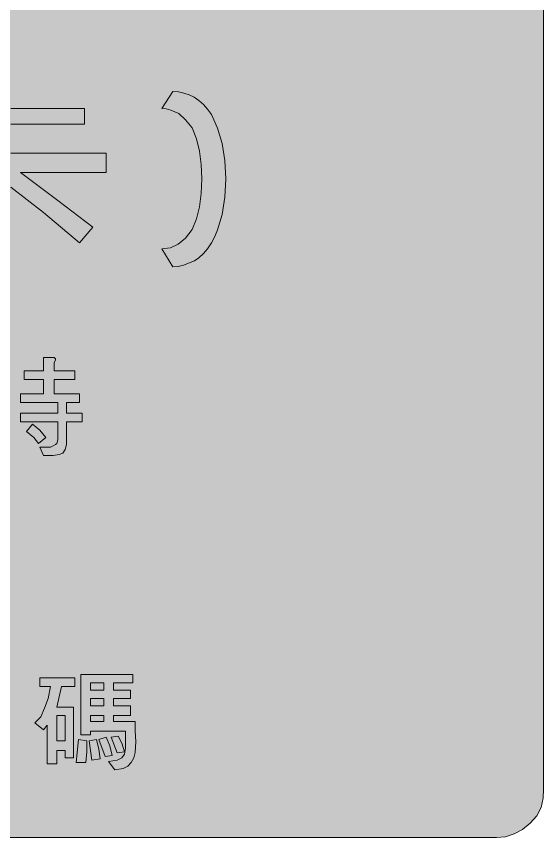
# Model space of a CAD drawing. Header units: metres. Extents: x 10 to 559, y 12 to 260.
# Drawn here: x 480.7 to 559.3, y 12.1 to 134.3 of the extents above; entities that cross this region are included whole.
import ezdxf

# ---------------------------------------------------------------- set-up
doc = ezdxf.new("R2010")
doc.units = ezdxf.units.M
doc.layers.add('FILL_BLUE_0000FF', color=7, linetype='Continuous', true_color=0x0000ff)
doc.layers.add('FILL_WHITE_FFFFFF', color=7, linetype='Continuous', true_color=0xffffff)

msp = doc.modelspace()

# ---------------------------------------------------------------- hatches: boundary and pattern name
at = {"layer": 'FILL_BLUE_0000FF', "true_color": 0x0000ff}
h = msp.add_hatch(color=7, dxfattribs=at)
h.dxf.hatch_style = 1
h.paths.add_polyline_path([(553.58, 259.97), (554.9, 259.58), (556.14, 258.96), (557.28, 258.12), (558.12, 256.98), (558.74, 255.73), (559.13, 254.42), (559.26, 253.08), (559.26, 19.26), (559.22, 17.91), (558.9, 16.56), (558.23, 15.32), (557.28, 14.22), (556.14, 13.27), (554.9, 12.6), (553.58, 12.19), (552.24, 12.06), (17.28, 12.06), (15.94, 12.19), (14.63, 12.6), (13.38, 13.27), (12.24, 14.22), (11.3, 15.36), (10.62, 16.6), (10.22, 17.92), (10.08, 19.26), (10.08, 253.08), (10.22, 254.41), (10.62, 255.6), (11.3, 256.93), (12.24, 258.12), (13.34, 259.06), (14.58, 259.74), (15.93, 260.05), (17.28, 260.1), (552.24, 260.1), (553.58, 259.97)])
at = {"layer": 'FILL_WHITE_FFFFFF', "true_color": 0xffffff}
h = msp.add_hatch(color=7, dxfattribs=at)
h.dxf.hatch_style = 1
h.paths.add_polyline_path([(477, 95.94), (477, 111.06), (465.66, 111.06), (465.66, 113.94), (477, 113.94), (477, 126), (479.52, 125.46), (480.24, 125.28), (480.6, 124.92), (480.6, 124.56), (479.88, 124.02), (479.88, 120.6), (490.86, 120.6), (490.86, 118.26), (479.88, 118.26), (479.88, 113.94), (494.1, 113.94), (494.1, 111.06), (481.32, 111.06), (486.9, 106.92), (492.12, 102.96), (490.14, 100.62), (484.74, 105.12), (479.88, 108.9), (479.88, 95.94), (477, 95.94)])
h = msp.add_hatch(color=7, dxfattribs=at)
h.dxf.hatch_style = 1
h.paths.add_polyline_path([(508.25, 112.28), (508, 114.28), (507.56, 116.11), (506.88, 117.72), (505.89, 118.93), (504.9, 119.88), (503.71, 120.37), (503.05, 120.54), (502.38, 120.6), (504, 123.12), (504.86, 123.07), (505.68, 122.91), (506.47, 122.65), (507.22, 122.29), (507.92, 121.81), (508.58, 121.22), (509.2, 120.52), (509.76, 119.7), (510.7, 117.68), (511.38, 115.4), (511.78, 112.89), (511.92, 110.16), (511.78, 107.4), (511.38, 104.85), (510.7, 102.57), (510.27, 101.55), (509.76, 100.62), (509.19, 99.74), (508.57, 99), (507.91, 98.39), (507.24, 97.92), (505.62, 97.27), (504.81, 97.08), (504, 97.02), (502.38, 99.72), (503.67, 99.89), (504.83, 100.42), (505.9, 101.31), (506.88, 102.6), (507.56, 104.19), (508, 105.97), (508.25, 107.97), (508.32, 110.16), (508.25, 112.28)])
h = msp.add_hatch(color=7, dxfattribs=at)
h.dxf.hatch_style = 1
h.paths.add_polyline_path([(484.74, 80.28), (481.86, 80.28), (481.86, 81.54), (484.74, 81.54), (484.74, 83.52), (486.36, 83.52), (486.54, 83.34), (486.54, 83.16), (486.36, 82.8), (486.36, 81.54), (489.42, 81.54), (489.42, 80.28), (486.36, 80.28), (486.36, 78.12), (490.14, 78.12), (490.14, 76.86), (488.16, 76.86), (488.16, 75.24), (490.5, 75.24), (490.5, 73.98), (488.16, 73.98), (488.16, 70.56), (487.98, 69.84), (487.62, 69.3), (487.08, 69.12), (486.18, 68.94), (484.74, 68.94), (484.2, 70.2), (485.82, 70.2), (486.18, 70.38), (486.54, 70.56), (486.72, 70.74), (486.9, 71.28), (486.9, 73.98), (481.32, 73.98), (481.32, 75.24), (486.9, 75.24), (486.9, 76.86), (481.32, 76.86), (481.32, 78.12), (484.74, 78.12), (484.74, 80.28)])
h = msp.add_hatch(color=7, dxfattribs=at)
h.dxf.hatch_style = 1
h.paths.add_polyline_path([(484.2, 72.72), (485.1, 71.64), (484.02, 70.74), (483.3, 71.64), (482.22, 72.54), (483.12, 73.62), (484.2, 72.72)])
h = msp.add_hatch(color=7, dxfattribs=at)
h.dxf.hatch_style = 1
h.paths.add_polyline_path([(489.42, 35.82), (489.42, 34.56), (487.44, 34.56), (486.72, 31.5), (489.24, 31.5), (489.24, 23.94), (487.98, 23.94), (487.98, 25.02), (486.72, 25.02), (486.72, 23.04), (485.28, 23.04), (485.28, 28.8), (484.74, 28.08), (483.48, 29.16), (484.38, 30.06), (484.92, 31.32), (485.46, 32.76), (485.82, 34.56), (484.2, 34.56), (484.2, 35.82), (489.42, 35.82)])
h.paths.add_polyline_path([(487.98, 30.24), (486.72, 30.24), (486.72, 26.46), (487.98, 26.46), (487.98, 30.24)], flags=16)
h = msp.add_hatch(color=7, dxfattribs=at)
h.dxf.hatch_style = 1
h.paths.add_polyline_path([(495.18, 34.02), (497.7, 34.02), (497.7, 32.76), (495.18, 32.76), (495.18, 31.68), (497.7, 31.68), (497.7, 30.24), (495.18, 30.24), (495.18, 29.34), (498.42, 29.34), (498.42, 27.9), (498.53, 26.38), (498.41, 24.71), (498.19, 23.93), (497.84, 23.24), (497.32, 22.69), (496.62, 22.32), (495.36, 22.14), (494.46, 23.4), (495.72, 23.58), (496.44, 23.94), (496.8, 24.48), (496.98, 25.38), (496.98, 27.9), (491.76, 27.9), (491.76, 27.36), (490.32, 27.36), (490.32, 36.36), (498.06, 36.36), (498.06, 35.1), (495.18, 35.1), (495.18, 34.02)])
h.paths.add_polyline_path([(491.76, 29.34), (493.74, 29.34), (493.74, 30.24), (491.76, 30.24), (491.76, 29.34)], flags=16)
h.paths.add_polyline_path([(491.76, 35.1), (491.76, 34.02), (493.74, 34.02), (493.74, 35.1), (491.76, 35.1)], flags=16)
h.paths.add_polyline_path([(493.74, 32.76), (491.76, 32.76), (491.76, 31.68), (493.74, 31.68), (493.74, 32.76)], flags=16)
h = msp.add_hatch(color=7, dxfattribs=at)
h.dxf.hatch_style = 1
h.paths.add_polyline_path([(493.02, 26.64), (494.1, 27), (494.64, 25.74), (495, 24.3), (493.92, 24.12), (493.02, 26.64)])
h = msp.add_hatch(color=7, dxfattribs=at)
h.dxf.hatch_style = 1
h.paths.add_polyline_path([(494.82, 27), (495.9, 27.18), (496.44, 26.1), (496.8, 24.84), (495.72, 24.66), (494.82, 27)])
h = msp.add_hatch(color=7, dxfattribs=at)
h.dxf.hatch_style = 1
h.paths.add_polyline_path([(489.96, 26.64), (491.22, 26.46), (491.22, 24.84), (491.04, 23.22), (489.6, 23.22), (489.96, 26.64)])
h = msp.add_hatch(color=7, dxfattribs=at)
h.dxf.hatch_style = 1
h.paths.add_polyline_path([(491.58, 26.46), (492.66, 26.64), (493.02, 25.2), (493.2, 23.76), (491.94, 23.58), (491.58, 26.46)])

# ---------------------------------------------------------------- linework, layer by layer
at = {"layer": 'FILL_BLUE_0000FF', "lineweight": 0, "true_color": 0x0000ff}
msp.add_lwpolyline([(17.28, 260.1), (552.24, 260.1), (553.58, 259.97), (554.9, 259.58), (556.14, 258.96), (557.28, 258.12), (558.12, 256.98), (558.74, 255.73), (559.13, 254.42), (559.26, 253.08), (559.26, 19.26), (559.22, 17.91), (558.9, 16.56), (558.23, 15.32), (557.28, 14.22), (556.14, 13.27), (554.9, 12.6), (553.58, 12.19), (552.24, 12.06), (17.28, 12.06)], dxfattribs=at)
at = {"layer": 'FILL_WHITE_FFFFFF', "lineweight": 0, "true_color": 0xffffff}
for points in [[(508.25, 112.28), (508, 114.28), (507.56, 116.11), (506.88, 117.72), (505.89, 118.93), (504.9, 119.88), (503.71, 120.37), (503.05, 120.54), (502.38, 120.6), (504, 123.12), (504.86, 123.07), (505.68, 122.91), (506.47, 122.65), (507.22, 122.29), (507.92, 121.81), (508.58, 121.22), (509.2, 120.52), (509.76, 119.7), (510.7, 117.68), (511.38, 115.4), (511.78, 112.89), (511.92, 110.16), (511.78, 107.4), (511.38, 104.85), (510.7, 102.57), (510.27, 101.55), (509.76, 100.62), (509.19, 99.74), (508.57, 99), (507.91, 98.39), (507.24, 97.92), (505.62, 97.27), (504.81, 97.08), (504, 97.02), (502.38, 99.72), (503.67, 99.89), (504.83, 100.42), (505.9, 101.31), (506.88, 102.6), (507.56, 104.19), (508, 105.97), (508.25, 107.97), (508.32, 110.16)], [(484.74, 80.28), (481.86, 80.28), (481.86, 81.54), (484.74, 81.54), (484.74, 83.52), (486.36, 83.52), (486.54, 83.34), (486.54, 83.16), (486.36, 82.8), (486.36, 81.54), (489.42, 81.54), (489.42, 80.28), (486.36, 80.28), (486.36, 78.12), (490.14, 78.12), (490.14, 76.86), (488.16, 76.86), (488.16, 75.24), (490.5, 75.24), (490.5, 73.98), (488.16, 73.98), (488.16, 70.56), (487.98, 69.84), (487.62, 69.3), (487.08, 69.12), (486.18, 68.94), (484.74, 68.94), (484.2, 70.2), (485.82, 70.2), (486.18, 70.38), (486.54, 70.56), (486.72, 70.74), (486.9, 71.28), (486.9, 73.98), (481.32, 73.98), (481.32, 75.24), (486.9, 75.24), (486.9, 76.86), (481.32, 76.86), (481.32, 78.12), (484.74, 78.12)], [(484.2, 72.72), (485.1, 71.64), (484.02, 70.74), (483.3, 71.64), (482.22, 72.54), (483.12, 73.62)], [(489.42, 35.82), (489.42, 34.56), (487.44, 34.56), (486.72, 31.5), (489.24, 31.5), (489.24, 23.94), (487.98, 23.94), (487.98, 25.02), (486.72, 25.02), (486.72, 23.04), (485.28, 23.04), (485.28, 28.8), (484.74, 28.08), (483.48, 29.16), (484.38, 30.06), (484.92, 31.32), (485.46, 32.76), (485.82, 34.56), (484.2, 34.56), (484.2, 35.82)], [(495.18, 34.02), (497.7, 34.02), (497.7, 32.76), (495.18, 32.76), (495.18, 31.68), (497.7, 31.68), (497.7, 30.24), (495.18, 30.24), (495.18, 29.34), (498.42, 29.34), (498.42, 27.9), (498.53, 26.38), (498.41, 24.71), (498.19, 23.93), (497.84, 23.24), (497.32, 22.69), (496.62, 22.32), (495.36, 22.14), (494.46, 23.4), (495.72, 23.58), (496.44, 23.94), (496.8, 24.48), (496.98, 25.38), (496.98, 27.9), (491.76, 27.9), (491.76, 27.36), (490.32, 27.36), (490.32, 36.36), (498.06, 36.36), (498.06, 35.1), (495.18, 35.1)], [(491.76, 35.1), (491.76, 34.02), (493.74, 34.02), (493.74, 35.1)], [(493.74, 32.76), (491.76, 32.76), (491.76, 31.68), (493.74, 31.68)], [(487.98, 30.24), (486.72, 30.24), (486.72, 26.46), (487.98, 26.46)], [(491.76, 29.34), (493.74, 29.34), (493.74, 30.24), (491.76, 30.24)], [(493.02, 26.64), (494.1, 27), (494.64, 25.74), (495, 24.3), (493.92, 24.12)], [(494.82, 27), (495.9, 27.18), (496.44, 26.1), (496.8, 24.84), (495.72, 24.66)], [(489.96, 26.64), (491.22, 26.46), (491.22, 24.84), (491.04, 23.22), (489.6, 23.22)], [(491.58, 26.46), (492.66, 26.64), (493.02, 25.2), (493.2, 23.76), (491.94, 23.58)]]:
    msp.add_lwpolyline(points, close=True, dxfattribs=at)
for points in [[(479.88, 120.6), (490.86, 120.6), (490.86, 118.26), (479.88, 118.26)], [(479.88, 113.94), (494.1, 113.94), (494.1, 111.06), (481.32, 111.06), (486.9, 106.92), (492.12, 102.96), (490.14, 100.62), (484.74, 105.12), (479.88, 108.9)]]:
    msp.add_lwpolyline(points, dxfattribs=at)

doc.saveas('drawing.dxf')
